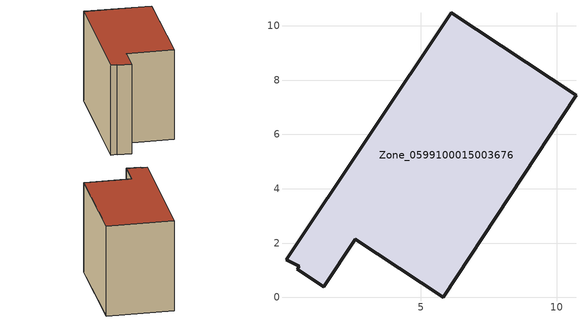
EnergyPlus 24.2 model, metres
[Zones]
Zone_0599100015003676
 floor ground (C_G): 0.53,1.16 0.04,1.38 6.12,10.49 10.71,7.44 5.83,0 2.59,2.15 1.42,0.39 0.44,1.04 z0.96
 wall outside (C_F): 2.59,2.15 5.83,0 10.71,7.44 6.12,10.49 0.04,1.38 0.53,1.16 0.44,1.04 1.42,0.39 2.59,2.15 z0.96:8.72
 roof outside (C_R): 0.04,1.38 0.53,1.16 0.44,1.04 1.42,0.39 2.59,2.15 5.83,0 10.71,7.44 6.12,10.49 z8.72
[BUILDING]
Pand.0599100015003676: North Axis=0; Terrain=City; Loads Convergence Tolerance Value=0.04; Temperature Convergence Tolerance Value=0.4; Solar Distribution=FullExterior; Maximum Number of Warmup Days=25; Minimum Number of Warmup Days=1
[Site:Location]
Rotterdam.The.Hague.AP_ZH_NLD Design_Conditions: Latitude=51.96; Longitude=4.45; Time Zone=1; Elevation=-4.5
[SITE:GROUNDTEMPERATURE:BUILDINGSURFACE]
18, 18, 18, 18, 18, 18, 18, 18, 18, 18, 18, 18
[MATERIAL] Thermal Absorptance=0.9; Solar Absorptance=0.7; Visible Absorptance=0.7
Name | Roughness | Thickness | Conductivity | Density | Specific Heat
G.TI.1965-1974 | MediumSmooth | 0.15 | 0.882353 | 540 | 1210
F.TI.1965-1974 | Rough | 0.3 | 0.697674 | 1920 | 840
R.TI.1965-1974 | MediumRough | 0.2 | 0.232558 | 1500 | 1000
[CONSTRUCTION]
C_G: G.TI.1965-1974
C_F: F.TI.1965-1974
C_R: R.TI.1965-1974
[ZONE]
Zone_0599100015003676: Type=1; Multiplier=1; Ceiling Height=Autocalculate; Volume=Autocalculate; Floor Area=autocalculate; Part of Total Floor Area=Yes
[ZONEINFILTRATION:DESIGNFLOWRATE]
Infil_Zone_0599100015003676: Zone or ZoneList or Space or SpaceList=Zone_0599100015003676; Schedule=AlwaysOn; Design Flow Rate Calculation Method=Flow/Area; Flow Rate per Floor Area=0.003; Constant Term Coefficient=1; Temperature Term Coefficient=0; Velocity Term Coefficient=0; Velocity Squared Term Coefficient=0
[HVACTEMPLATE:ZONE:IDEALLOADSAIRSYSTEM]
Zone_0599100015003676: Maximum Heating Supply Air Temperature=50; Minimum Cooling Supply Air Temperature=13; Maximum Heating Supply Air Humidity Ratio=0.0156; Minimum Cooling Supply Air Humidity Ratio=0.0077; Heating Limit=NoLimit; Cooling Limit=NoLimit; Dehumidification Control Type=ConstantSensibleHeatRatio; Cooling Sensible Heat Ratio=0.7; Dehumidification Setpoint=60; Humidification Control Type=None; Humidification Setpoint=30; Outdoor Air Method=None; Outdoor Air Flow Rate per Person=0.00944; Outdoor Air Flow Rate per Zone Floor Area=0; Outdoor Air Flow Rate per Zone=0; Demand Controlled Ventilation Type=None; Outdoor Air Economizer Type=NoEconomizer; Heat Recovery Type=None; Sensible Heat Recovery Effectiveness=0.7; Latent Heat Recovery Effectiveness=0.65
[ZONECONTROL:THERMOSTAT]
ThermostatControl_Zone_0599100015003676: Zone or ZoneList=Zone_0599100015003676; Control Type Schedule=DualSetpointControlType; Control 1=Thermostat_Zone_0599100015003676; Temperature Difference Between Cutout And Setpoint=0
[THERMOSTATSETPOINT:DUALSETPOINT]
Thermostat_Zone_0599100015003676: Heating Setpoint Temperature Schedule=HeatingSetpoint_Zone_0599100015003676; Cooling Setpoint Temperature Schedule=CoolingSetpoint_Zone_0599100015003676
[SCHEDULE:COMPACT]
HeatingSetpoint_Zone_0599100015003676: Through: 12/31, For: AllDays, Until: 24:00, 21
CoolingSetpoint_Zone_0599100015003676: Through: 12/31, For: AllDays, Until: 24:00, 24
DualSetpointControlType: Through: 12/31, For: AllDays, Until: 24:00, 4
AlwaysOn: Through: 12/31, For: AllDays, Until: 24:00, 1
